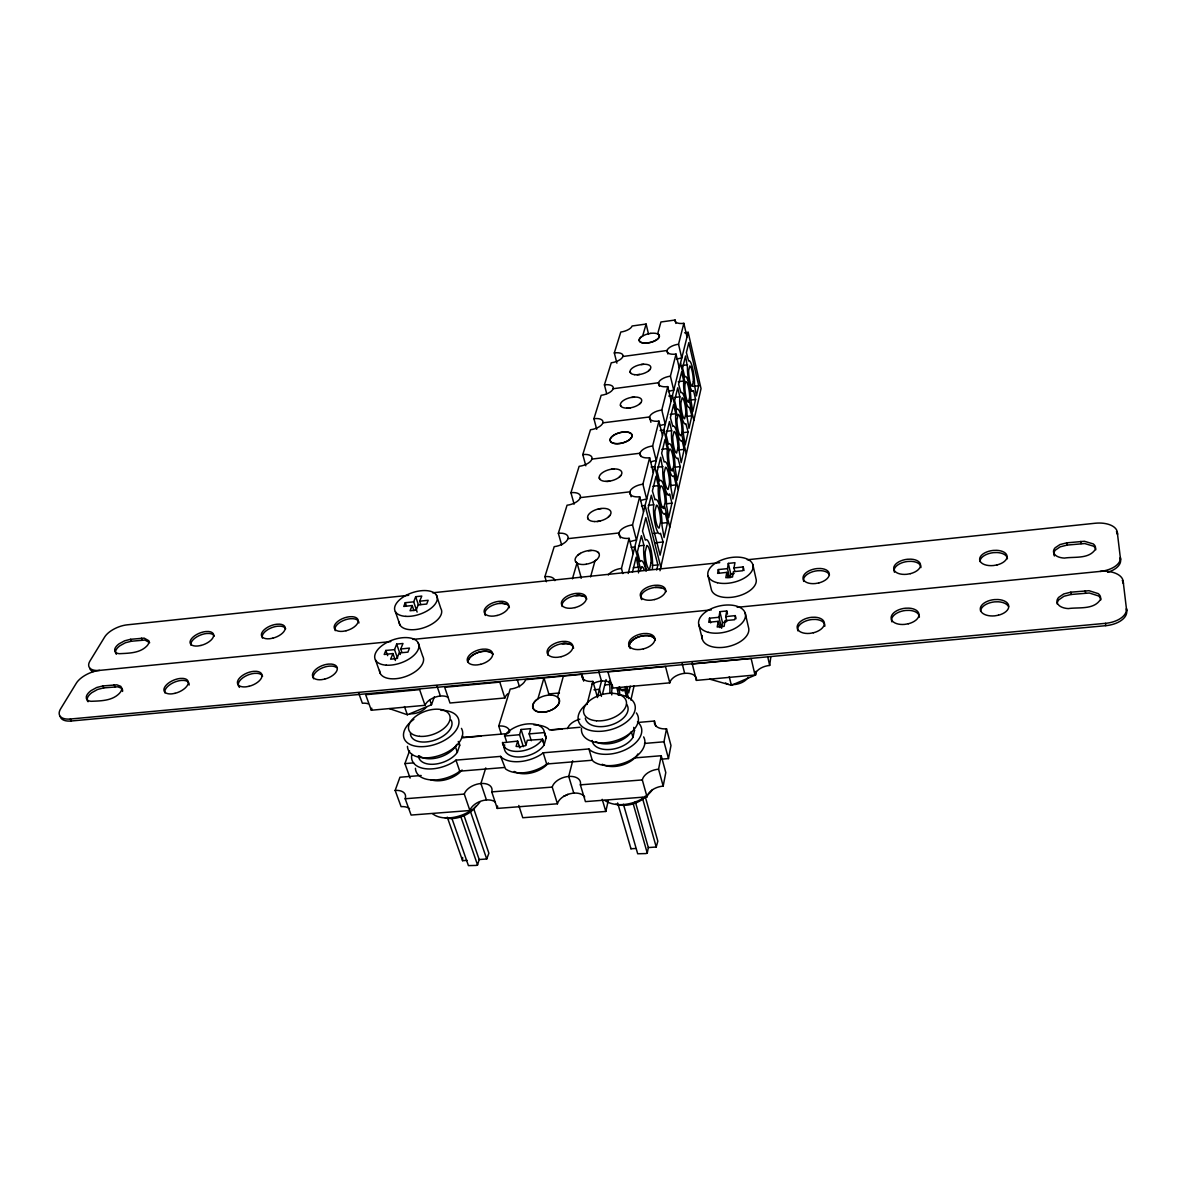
<?xml version="1.0" encoding="UTF-8"?>
<svg xmlns="http://www.w3.org/2000/svg" width="1186" height="1186" viewBox="0 0 1186 1186"><rect width="100%" height="100%" fill="white"/><g stroke="black" fill="none" stroke-linecap="round" stroke-linejoin="round"><path stroke-width="1.5" d="M634.51 730.235L632.953 737.381A21.852 13.046 -16.1 0 1 610.153 749.478A21.852 13.046 -16.1 0 1 592.17 740.865L592.244 740.509M675.753 413.721L675.62 417.042A16.07 3.262 83 0 0 677.517 433.083A16.07 3.262 83 0 0 681.327 440.97L682.098 440.391L684.203 449.331L681.164 462.659L679.193 451.125A16.293 3.365 83.1 0 0 677.087 433.216A16.293 3.365 83.1 0 0 672.833 426.382L670.386 417.709L673.589 404.693L675.753 413.721L670.268 414.418M667.318 448.605L667.169 452.074A16.53 3.469 83.2 0 0 669.126 468.574A16.53 3.469 83.2 0 0 673.099 476.446L673.93 475.764L676.109 484.881L672.892 499.01L670.846 487.179A16.782 3.573 83.3 0 0 668.682 468.752A16.782 3.573 83.3 0 0 664.219 462.021L661.655 453.23L665.049 439.413L667.318 448.605L661.832 449.272M658.363 485.623L658.2 489.24A17.034 3.677 83.4 0 0 660.217 506.244A17.034 3.677 83.4 0 0 664.382 514.072L665.242 513.286L667.525 522.566L664.101 537.569L661.981 525.457A17.286 3.795 83.5 0 0 659.742 506.466A17.286 3.795 83.5 0 0 655.072 499.869L652.404 490.945L656.006 476.268L658.363 485.623L652.937 486.26M693.573 390.743L695.574 399.415L692.787 411.661L690.86 399.845A15.64 3.084 82.8 0 0 685.419 376.436L684.693 376.881L682.617 367.942L685.552 355.993L687.435 367.215A15.433 2.995 82.8 0 0 689.422 384.294A15.433 2.995 82.8 0 0 693.35 391.187L690.119 391.202M679.845 396.806L679.682 399.311A15.848 3.173 82.9 0 0 681.728 416.879A15.848 3.173 82.9 0 0 685.834 423.699L688.147 432.045L685.197 445.002L683.195 432.89A16.07 3.262 83 0 0 677.547 409.066L676.761 409.585L674.626 400.468L677.725 387.822L679.845 396.806L674.434 397.503M671.647 430.681L671.469 433.305A16.293 3.365 83.1 0 0 673.574 451.362A16.293 3.365 83.1 0 0 677.873 458.092L680.275 466.572L677.147 480.286L675.086 467.877A16.53 3.469 83.2 0 0 669.215 443.608L668.385 444.231L666.161 434.921L669.453 421.534L671.647 430.681L666.235 431.348M652.344 569.147L652.552 566.152A17.834 4.047 83.8 0 0 650.239 546.583A17.834 4.047 83.8 0 0 645.332 540.134L642.53 531.076L645.821 517.674L657.874 564.892L656.718 570.021M669.69 493.999L671.943 503.146L668.637 517.689L666.488 504.984A17.034 3.677 83.4 0 0 660.365 480.256L659.49 480.967L657.177 471.494L660.661 457.277L662.766 469.33A16.782 3.573 83.3 0 0 664.946 487.935A16.782 3.573 83.3 0 0 669.438 494.562L666.102 494.414M653.723 504.732L653.516 507.608A17.286 3.795 83.5 0 0 655.769 526.792A17.286 3.795 83.5 0 0 660.483 533.255L663.107 541.972L660.098 555.181L648.164 508.171L651.336 495.244L653.723 504.732L648.223 505.369M646.133 571.222A18.131 4.181 83.9 0 0 640.959 560.681L639.98 561.63L637.445 551.786L641.418 535.657L643.909 545.338L643.687 548.347A17.834 4.047 83.8 0 0 646.548 569.917M506.422 741.25L504.628 735.676A21.689 12.675 -18 0 1 527.414 723.934A21.689 12.675 -18 0 1 544.374 732.236L546.094 737.84L544.137 744.941A21.659 12.705 -18.1 0 1 521.232 756.92A21.659 12.705 -18.1 0 1 504.287 748.336L504.658 744.838M546.064 738.181L544.374 732.236M609.308 681.016L609.96 687.954A19.791 4.922 84.8 0 0 609.96 692.861M683.744 381.002L683.64 382.174A15.64 3.084 82.8 0 0 685.404 399.43A15.64 3.084 82.8 0 0 689.451 407.376L691.853 415.767L688.977 428.368L687.079 417.087A15.848 3.173 82.9 0 0 685.034 399.682A15.848 3.173 82.9 0 0 680.972 392.774L678.614 384.22L681.624 371.93L683.744 381.002L678.244 381.714M632.434 572.201L636.126 557.198L638.572 568.643A18.131 4.181 83.9 0 0 638.513 572.897M462.644 857.478L462.57 860.695L467.062 860.369M682.158 663.552L684.663 673.337A13.698 7.961 -14.3 0 1 696.404 680.393L754.993 675.012A13.876 8.124 -12.3 0 1 769.684 665.435L770.796 657.074M709.777 679.163L731.332 685.315L755.63 674.953L756.134 671.35M681.609 434.195L681.95 430.281A10.718 2.179 83 0 0 678.184 414.388L676.895 419.711A10.718 2.179 83 0 0 678.155 430.385A10.718 2.179 83 0 0 680.69 435.662L681.609 434.195L686.309 453.956M668.874 450.636L668.504 454.742A11.03 2.313 83.2 0 0 669.808 465.713A11.03 2.313 83.2 0 0 672.462 470.975L673.781 465.283A11.03 2.313 83.2 0 0 669.853 449.079L668.874 450.636L663.878 430.029L660.202 430.488M659.994 487.609L659.594 491.894A11.356 2.461 83.4 0 0 660.943 503.205A11.356 2.461 83.4 0 0 663.715 508.438L665.124 502.39A11.356 2.461 83.4 0 0 661.032 485.889L659.994 487.609L654.776 466.602L651.099 467.047M730.265 577.641L730.813 574.143L728.323 563.394L734.964 562.683L733.986 567.946L734.816 571.533M721.829 626.86L722.496 622.62L719.872 611.665L726.751 610.968L727.492 614.111M729.568 577.612L727.478 568.643L728.323 563.394M721.607 628.269L718.983 617.298L719.872 611.665M612.287 686.205L611.694 691.586A13.194 3.291 84.8 0 0 611.754 694.922M685.152 382.959L684.826 386.31A10.422 2.061 82.8 0 0 685.968 396.673A10.422 2.061 82.8 0 0 688.399 402.306L689.659 397.236A10.422 2.061 82.8 0 0 686.027 381.61L685.152 382.959L680.527 363.049M640.218 570.481L641.67 566.686A12.082 2.787 83.9 0 1 643.983 569.547M726.825 621.331L725.713 616.616L726.751 610.968M718.983 617.298L709.495 618.188L708.739 622.309L718.271 621.301L717.189 627.023L724.142 626.341L725.031 620.634L734.579 619.744L735.379 617.624L735.261 615.623L725.713 616.616M572.705 760.745L568.702 776.445A14.706 8.984 -17.6 0 1 580.369 784.85L585.424 801.617L647.037 796.859A14.766 9.28 -15.4 0 1 663.182 786.11L665.791 772.575L661.225 755.719L634.48 757.928M661.432 759.159L668.474 758.58L670.98 745.505L666.517 728.812A14.291 8.524 -14.8 0 1 654.45 721.029L638.172 722.437M727.478 568.643L718.316 569.562L717.619 573.387L726.825 572.364L725.817 577.701L732.533 576.989L733.348 571.682L742.584 570.762L743.325 568.791L743.207 566.923L733.986 567.946M623.421 804.271L637.697 853.772L645.94 853.564L647.26 853.105L648.327 847.575L635.281 801.603M663.182 786.11L658.571 769.195L661.225 755.719M668.474 758.58L663.967 741.799L666.517 728.812M637.757 754L637.683 754.355A21.733 13.135 -16.1 0 1 602.191 764.244M518.786 805.457L522.774 817.732L605.809 811.461L608.24 800.654M630.878 700.111L634.11 685.73M660.009 570.733L701.03 388.623L688.162 332.317L684.589 332.806M630.255 686.16L628.699 692.995L626.875 686.383M698.702 385.717L696.375 395.931L694.522 384.916A15.433 2.995 82.8 0 0 692.55 367.971A15.433 2.995 82.8 0 0 688.651 361.004L686.383 352.583L688.829 342.621L698.702 385.717L693.232 386.428M602.518 693.973L606.061 679.578M597.67 696.345L601.598 680.542M628.209 573.475L688.162 332.317M622.828 573.579L621.464 568.42L629.114 538.325A12.275 6.286 -14.6 0 1 618.988 532.959L567.931 538.652A12.156 6.152 -15.9 0 1 554.203 546.657L544.908 576.648L546.39 581.733M630.374 541.661A12.216 6.33 -14.6 0 1 636.467 540.119L632.523 524.938L639.699 496.756A11.875 5.886 -14.3 0 1 629.825 491.834L580.31 497.616M640.766 500.596A11.83 5.945 -14.3 0 1 646.666 499.098L642.901 484.214L649.631 457.766A11.519 5.53 -14 0 1 639.995 453.245L591.933 459.086M650.521 462.051A11.46 5.574 -14 0 1 656.243 460.583L652.626 445.98L658.956 421.119A11.178 5.204 -13.8 0 1 649.557 416.953L602.859 422.853A11.074 5.115 -14.8 0 1 590.48 429.762L582.786 454.579L585.81 465.801M659.698 425.774A11.134 5.248 -13.8 0 1 665.257 424.366L661.788 410.03L667.748 386.621A10.852 4.907 -13.6 0 1 658.556 382.767A10.852 4.907 -13.6 0 1 670.401 376.17L676.035 354.08A10.555 4.625 -13.5 0 1 667.051 350.522A10.555 4.625 -13.5 0 1 678.54 344.207L683.862 323.318A10.274 4.373 -13.3 0 1 675.101 320.027L660.943 321.984L657.667 333.889L658.675 334.496A10.363 4.462 -13.8 0 1 654.198 341.079A10.363 4.462 -13.8 0 1 641.137 342.398L639.862 341.598A10.363 4.462 -13.8 0 1 641.374 336.78L642.664 335.964L646.118 324.045L632.079 326.002A10.17 4.314 -14.2 0 1 620.797 332.05L614.318 352.924L616.898 363.153M587.026 704.41L592.896 681.387A13.609 7.739 -16.1 0 1 581.926 674.33L525.428 679.697M590.569 576.915L594.987 560.889L596.573 559.777M563.38 676.079L557.583 697.116L558.799 698.346A13.802 7.931 -17.3 0 1 556.308 706.9L553.669 708.857A13.802 7.931 -17.3 0 1 535.019 710.384L533.478 708.768A13.802 7.931 -17.3 0 1 536.102 700.244L537.881 698.939L543.959 677.903L548.807 693.884M542.387 739.323L527.31 740.286L525.769 745.594L520.743 746.676L516.103 746.424L517.674 741.102L502.479 742.747A21.689 12.675 -18 0 0 519.438 751.301A21.689 12.675 -18 0 0 542.387 739.323L544.137 744.941M531.298 740.731L529.149 733.897L530.661 728.649L521.084 729.494L519.542 734.727L523.337 746.676M572.408 578.857L577.033 562.861L575.907 561.882M451.925 818.444L468.426 865.617L476.268 865.424L477.558 864.979L479.174 859.524L464.097 815.849M475.749 806.258L475.645 806.613A21.096 12.661 -20.1 0 1 445.106 817.806M485.756 767.935L480.923 783.516L486.438 799.972M501.352 734.119L498.743 726.04L510.217 689.066A13.491 7.546 -17.7 0 0 525.606 679.622M561.66 544.982L558.339 533.315L567.056 505.221A11.771 5.782 -15.5 0 0 580.295 497.646A11.771 5.782 -15.5 0 0 570.94 492.709L579.124 466.335A11.4 5.426 -15.1 0 0 591.918 459.115A11.4 5.426 -15.1 0 0 582.786 454.579M596.706 429.317L593.919 418.688L601.169 395.309A10.748 4.818 -14.6 0 0 613.147 388.726L658.571 382.752L659.416 386.265M606.654 393.559L604.415 384.857L611.264 362.797A10.452 4.551 -14.4 0 0 622.872 356.497L667.066 350.507L667.881 353.947M418.421 755.645A21.496 12.364 -19.8 0 0 434.358 764.199A21.496 12.364 -19.8 0 0 457.351 752.324L459.708 745.268A21.496 12.364 -19.8 0 0 458.774 742.169M455.468 746.795L457.351 752.324M389.393 708.62L407.361 714.758L431.496 704.751L434.358 696.805M409.526 808.674A14.425 8.554 -21.5 0 0 401.09 806.658L395.146 790.439L399.949 777.245L421.178 775.496M410.119 778.09L404.915 763.606L409.555 750.857M397.562 658.304L394.538 649.631L396.673 644.117L402.988 643.479L400.705 649.009L401.921 652.493M417.131 612.08L413.692 601.851L415.678 596.706L421.786 596.054L419.666 601.213L420.808 604.623M394.538 649.631L385.835 650.447L384.19 654.479L392.951 653.56L390.624 659.179L396.999 658.541L399.148 652.952L407.91 652.137L409.481 648.09L400.705 649.009M413.692 601.851L405.256 602.696L403.729 606.461L412.209 605.527L410.045 610.76L416.212 610.108L418.213 604.89L426.693 604.045L428.161 600.279L419.666 601.213M648.327 847.575L656.214 847.012L657.83 841.185L645.11 796.191M626.801 697.635L624.548 689.318L623.451 690.652A19.436 4.759 84.6 0 1 619.566 686.872M479.174 859.524L486.72 858.99L488.884 853.238L473.748 808.793M608.314 517.096L609.945 515.406M619.329 477.083L620.886 475.482M639.387 404.144L640.84 402.706M648.564 370.803L649.958 369.439M643.642 736.906A29.027 17.464 -16.1 0 1 629.232 760.819A29.027 17.464 -16.1 0 1 593.637 761.634L592.244 760.241L546.687 764.006L544.522 765.682A28.76 17.034 -18.1 0 1 505.532 768.899L500.625 756.386L455.973 760.137L453.749 761.797A28.657 16.5 -19.8 0 1 423.951 768.498A28.657 16.5 -19.8 0 1 411.868 754.311M637.46 721.948A29.146 17.39 -16.1 0 1 629.232 747.699A29.146 17.39 -16.1 0 1 590.317 750.353L588.923 748.959L543.203 752.799L541.024 754.474A28.879 16.945 -18.1 0 1 501.9 757.765L500.625 756.386M509.683 731.94L507.534 733.571L463.504 737.395L462.303 736.076M504.258 767.505L459.738 771.182L457.529 772.842A28.553 16.574 -19.9 0 1 429.895 779.81A28.553 16.574 -19.9 0 1 415.441 768.306M578.056 554.974L580.384 553.358M130.608 639.298L124.604 640.811L119.074 643.82A12.453 5.915 -22.7 0 0 114.716 649.379L114.76 650.995A12.453 5.915 -22.7 0 0 119.386 653.694C128.77 653.189 139.651 653.293 146.782 646.103A12.453 5.93 -22.6 0 0 148.858 640.766L144.158 638.127L130.608 639.298L131.438 641.226L144.988 640.069L149.688 642.708M131.438 641.226L125.449 642.738L119.919 645.747A12.438 5.915 -22.7 0 0 115.576 651.307L115.62 652.937A12.438 5.915 -22.7 0 0 116.45 654.257M102.9 685.938L96.703 687.495L90.951 690.682A12.942 6.271 -23.6 0 0 86.341 696.597L86.341 698.346A12.942 6.271 -23.6 0 0 91.025 701.297C100.736 700.896 112.033 700.956 119.356 693.439A12.942 6.301 -23.5 0 0 121.609 687.717L120.735 686.309L116.836 684.826L102.9 685.938L103.775 687.895L117.725 686.798L121.609 688.28L122.484 689.689A12.927 6.315 -23.5 0 1 122.529 691.438M103.775 687.895L97.593 689.451L91.841 692.639A12.927 6.286 -23.7 0 0 87.245 698.554L87.245 700.303A12.927 6.286 -23.7 0 0 88.075 701.741M1066.866 542.832L1059.987 544.552L1055.095 547.828A14.054 7.605 -6.3 0 0 1054.117 553.699L1055.644 555.389A14.054 7.605 -6.3 0 0 1064.405 558.087C1074.427 556.501 1088.704 559.288 1095.241 549.518A14.113 7.605 -6.1 0 0 1093.27 543.914L1084.419 541.276L1066.866 542.832L1067.133 545.086L1060.269 546.805L1055.392 550.082A14.054 7.605 -6.3 0 0 1054.398 555.967M730.813 574.143L734.164 573.535M598.248 509.12L601.287 508.586M1070.81 592.185L1063.679 593.964L1058.609 597.433A14.588 8.183 -5.9 0 0 1057.601 603.763L1059.187 605.601A14.588 8.183 -5.9 0 0 1068.304 608.596C1078.697 607.039 1093.7 610.049 1100.326 599.671A14.647 8.198 -5.6 0 0 1098.236 593.623L1089.044 590.702L1070.81 592.185L1071.091 594.482L1063.961 596.261L1058.905 599.745A14.588 8.198 -5.9 0 0 1057.245 604M597.255 521.558L600.324 521.025M722.496 622.62L725.965 622.013M682.35 365.496L687.583 364.799M685.879 401.387L689.348 400.927L693.869 420.378M668.771 396.05L672.432 395.575L677.25 415.797M690.208 400.112L695.574 399.415M686.412 416.449L691.853 415.767M682.632 432.727L688.147 432.045M678.763 449.998L684.203 449.331M657.533 467.24L662.959 466.587M674.775 467.225L680.275 466.572M669.793 469.804L673.426 469.36L678.303 489.492M670.668 485.519L676.109 484.881M641.507 505.903L645.11 505.488L660.81 567.175M666.428 503.783L671.943 503.146M661.254 507.074L664.738 506.674L669.823 527.162M662.07 523.189L667.525 522.566M653.471 533.463L657.118 533.063M655.739 542.788L663.107 541.972M638.557 545.931L643.909 545.338M631.189 547.324L634.821 546.939L640.514 568.791M641.063 364.547L643.716 364.265M652.404 565.485L657.874 564.892M633.309 567.723L638.72 567.145M637.09 374.746L639.773 374.465M408.71 595.298L127.139 624.844A18.487 8.673 -22.6 0 0 104.664 637.001L89.988 660.987A18.857 8.954 -23.1 0 0 99.683 670.386L390.787 641.582M432.638 592.792L719.724 562.653M747.328 559.762L1095.167 523.248A21.037 11.223 -5.9 0 1 1117.271 532.129L1120.592 559.866A21.437 11.667 -5.7 0 1 1107.68 572.275M631.753 397.429L634.48 397.147M1067.133 545.086L1084.686 543.544L1093.522 546.168A14.099 7.62 -6.1 0 1 1095.79 549.77M627.572 408.236L630.329 407.954M412.906 639.402L711.378 609.871M737.173 607.321L1100.134 571.415A21.837 12.082 -5.4 0 1 1123.142 581.199L1126.7 610.968A22.252 12.586 -5.1 0 1 1105.752 625.674L71.293 720.999A19.584 9.518 -24.1 0 1 60.219 716.433M1071.091 594.482L1089.311 593L1098.503 595.935A14.632 8.213 -5.6 0 1 1100.875 599.834M692.224 661.921A13.772 7.902 -14.3 0 1 692.283 664.012L751.153 658.482L754.993 675.012M611.383 469.315L614.274 469.063M99.683 670.386A19.198 9.206 -23.5 0 0 76.319 683.195L60.649 708.798A19.599 9.503 -24 0 0 70.374 719.012L1105.485 623.332A22.282 12.572 -5.1 0 0 1126.448 608.626L1126.7 610.968M604.801 684.93L610.256 684.426M425.033 705.299L419.622 689.644L365.659 694.714L371.322 710.236L425.033 705.299A13.328 7.427 -19.3 0 1 435.425 697.071A13.328 7.427 -19.3 0 1 448.352 697.576M504.851 697.976L449.983 703.016L444.691 687.287L499.81 682.113L504.851 697.976A13.417 7.605 -17.8 0 1 507.83 693.721M548.436 693.973L559.421 692.965M593.964 689.792L599.434 689.303L601.45 696.39M591.71 684.307A13.55 7.798 -16.1 0 1 606.313 681.224A13.55 7.798 -16.1 0 1 612.48 688.102L669.779 682.84A13.698 7.961 -14.3 0 1 684.678 673.337M619.092 689.807L624.548 689.318M606.758 481.486L609.663 481.219M580.147 727.255L549.503 729.924L548.184 728.589A28.879 16.945 -18.1 0 0 533.908 724.868M462.555 737.722L480.953 736.121M551.238 729.998L562.179 729.049M504.45 736.032L519.542 734.727M529.149 733.897L544.344 732.577M404.915 763.606L413.677 762.865M644.517 743.444L663.967 741.799M588.33 550.734L591.384 550.482M395.146 790.439A14.499 8.495 -21.3 0 1 405.182 798.756L464.275 794.071A14.588 8.747 -19.6 0 1 480.953 783.516A14.588 8.747 -19.6 0 1 491.76 791.892L497.26 808.422L557.435 803.782A14.617 9.043 -17.7 0 1 570.11 793.73A14.617 9.043 -17.7 0 1 584.698 796.948M491.76 791.892L552.231 787.089A14.706 8.984 -17.6 0 1 568.731 776.445L573.787 793.123M580.369 784.85L642.308 779.928A14.855 9.221 -15.4 0 1 658.571 769.195M586.24 564.299L583.141 564.536A12.409 6.434 -15.5 0 1 578.753 554.425A12.409 6.434 -15.5 0 1 598.648 552.884A12.409 6.434 -15.5 0 1 586.24 564.18M495.244 801.988A14.514 8.806 -19.7 0 0 481.012 801.099A14.514 8.806 -19.7 0 0 469.908 810.527L411.112 815.064L405.182 798.756M575.61 595.609L578.768 595.387M630.626 847.96L630.967 848.791L635.666 848.464M561.986 643.672L565.262 643.464M655.176 587.411L661.314 587.648M576.559 595.491L579.658 595.416M499.543 603.407L502.567 603.333M562.876 643.568L566.078 643.524M579.776 595.416L582.519 595.861M502.701 603.466L505.325 603.911M566.3 643.509L569.117 644.028M597.151 551.623L598.619 552.854M580.206 577.152L581.333 578.145L577.033 562.861M630.092 371.974L630.73 373.071M620.411 405.212L621.049 406.398M599.241 477.943L599.894 479.277M70.374 719.012L71.293 720.999M587.633 517.808L588.286 519.246M114.093 684.856L114.968 686.827M141.475 638.172L142.305 640.114M358.617 692.965L362.382 703.254A13.254 7.235 -20.7 0 1 368.031 703.772M375.488 659.979L380.321 673.515M385.835 650.447L387.674 655.65M404.47 706.559L407.361 714.758M447.27 817.139L462.57 860.695M392.951 653.56L395.398 660.513M396.673 644.117L400.29 654.494M395.368 611.665L399.949 624.948M460.583 815.998L477.558 864.979M429.806 699.829L431.496 704.751M455.973 760.137L459.738 771.182M470.545 811.773L486.72 858.99M464.275 794.071L469.908 810.527M436.848 685.582L440.391 696.019M405.256 602.696L406.413 606.105M418.08 642.634L422.705 656.184A22.964 12.275 -19.5 0 1 404.782 676.835A22.964 12.275 -19.5 0 1 379.535 670.386M412.209 605.527L413.944 610.642M458.256 741.458L459.649 745.609M415.678 596.706L418.539 605.201M436.433 595.12L440.807 608.418A22.149 11.489 -18.7 0 1 423.713 627.779A22.149 11.489 -18.7 0 1 399.133 622.042M502.582 742.406L504.391 747.981M517.674 741.102L519.853 747.951M521.084 729.494L525.932 744.838M517.318 679.8L519.527 686.857M542.491 738.982L544.226 744.586M543.203 752.799L546.687 764.006M552.231 787.089L557.435 803.782M602.221 799.334L605.809 811.461M588.923 748.959L592.244 760.241M581.926 674.33L583.794 680.764M581.763 674.404L583.616 680.838M617.654 802.966L630.967 848.791M592.896 681.387L597.522 697.561M633.131 803.53L647.26 853.105M598.737 671.409L601.48 681.06M612.48 688.102L607.944 671.943L665.509 666.532L669.779 682.84M642.278 797.452L656.214 847.012M642.308 779.928L647.037 796.859M633.724 727.389L634.51 730.576M632.953 737.381L631.367 731.688A21.897 13.002 -16.1 0 1 595.594 741.65M625.393 686.768L628.669 698.613M570.94 492.709L574.113 504.154M654.45 721.029L655.784 726.01M620.337 537.984L619.003 532.929A12.275 6.286 -14.6 0 1 632.523 524.938M629.114 538.325L633.116 553.595M631.115 496.771L629.825 491.805A11.875 5.886 -14.3 0 1 642.901 484.214M639.699 496.756L643.524 511.729M692.283 664.012L696.404 680.393M640.825 456.462L639.995 453.215A11.519 5.53 -14 0 1 652.626 445.98M649.631 457.766L653.293 472.458M698.806 624.814L702.32 639.061M650.892 422.305L649.557 416.923A11.178 5.204 -13.8 0 1 661.788 410.03M658.956 421.119L662.47 435.544M709.495 618.188L710.636 622.887M708.027 575.818L711.392 589.783A22.994 12.527 -12.9 0 0 737.41 596.261A22.994 12.527 -12.9 0 0 755.956 578.531L752.799 564.492M718.271 621.301L719.783 627.587M646.118 324.045L648.549 334.17M729.257 676.672L731.332 685.315M667.748 386.621L671.113 400.764M718.316 569.562L719.161 573.135M670.401 376.17L673.737 390.224A10.807 4.952 -13.6 0 0 668.341 391.602M676.035 354.08L679.267 367.956M726.825 572.364L728.085 577.76M735.261 615.623L736.002 618.766M675.101 320.027L675.872 323.407M754.83 671.498L755.63 674.953M678.54 344.207L681.742 357.994A10.511 4.67 -13.4 0 0 676.509 359.343M683.862 323.318L686.976 336.943M745.208 613.103L748.514 627.424A23.824 13.461 -13.2 0 1 726.158 646.963A23.824 13.461 -13.2 0 1 702.201 635.503M743.207 566.923L744.022 570.525M767.816 657.177L769.684 665.435M1085.264 590.791L1085.546 593.089M1080.787 541.394L1081.054 543.648M1105.485 623.332L1105.752 625.674M1123.142 581.199L1123.394 583.512A21.808 12.097 -5.4 0 0 1122.267 580.473M1120.592 559.866L1120.355 557.568A21.452 11.652 -5.7 0 1 1100.134 571.415M1117.271 532.129L1117.508 534.397A21.022 11.223 -5.9 0 0 1116.456 531.595M239.528 687.376A12.987 6.656 -21.8 0 1 241.218 679.163A12.987 6.656 -21.8 0 1 254.367 673.366L257.243 673.337A12.987 6.656 -21.8 0 1 262.595 676.242M313.564 678.792A13.046 6.849 -20.6 0 1 329.1 666.147L332.065 666.102A13.046 6.849 -20.6 0 1 336.527 667.599M547.976 655.235A13.313 7.368 -16.6 0 1 559.125 644.28A13.313 7.368 -16.6 0 1 573.609 648.193M629.321 646.904A13.446 7.546 -14.8 0 1 644.161 635.711L647.452 635.666A13.446 7.546 -14.8 0 1 655.384 640.381M797.867 630.848A13.802 7.842 -11.3 0 1 812.084 619.507L815.553 619.433A13.802 7.842 -11.3 0 1 824.833 626.208M980.614 611.324A14.321 8.109 -7.4 0 1 994.639 601.865L998.315 601.791A14.321 8.109 -7.4 0 1 1008.53 606.535M891.902 621.879A14.054 7.991 -9.3 0 1 905.763 610.449L909.336 610.375A14.054 7.991 -9.3 0 1 919.372 617.165M189.137 685.048A12.957 6.479 -22.7 0 0 183.949 680.408L181.132 680.438A12.957 6.479 -22.7 0 0 164.928 692.92M467.921 662.277A13.194 7.205 -18 0 1 483.31 651.247L486.438 651.203A13.194 7.205 -18 0 1 492.768 654.123M93.22 671.647A18.843 8.969 -23.1 0 1 89.676 668.192M262.432 638.053A12.512 6.256 -20.9 0 1 277.643 626.208L280.445 626.149A12.512 6.256 -20.9 0 1 285.693 628.802M335.253 630.685A12.572 6.419 -19.8 0 1 350.137 618.751L353.013 618.692A12.572 6.419 -19.8 0 1 358.943 622.976M562.149 606.491A12.838 6.879 -16 0 1 572.364 596.336A12.838 6.879 -16 0 1 586.774 599.197M641.73 599.627A12.972 7.027 -14.4 0 1 650.313 588.449A12.972 7.027 -14.4 0 1 666.087 591.725M803.708 581.422A13.313 7.294 -11.2 0 1 817.406 570.748L820.756 570.644A13.313 7.294 -11.2 0 1 829.474 574.958M979.962 561.556A13.802 7.531 -7.7 0 1 993.483 552.646L997.026 552.543A13.802 7.531 -7.7 0 1 1007.403 558.769M894.437 572.201A13.55 7.427 -9.4 0 1 907.794 561.452L911.248 561.349A13.55 7.427 -9.4 0 1 920.929 567.575M191.065 645.288A12.483 6.093 -21.8 0 1 206.572 633.502L209.299 633.457A12.483 6.093 -21.8 0 1 214.266 636.111M485.356 615.475A12.735 6.731 -17.3 0 1 494.829 604.415A12.735 6.731 -17.3 0 1 509.372 607.706M479.9 801.973A28.182 16.841 -20.1 0 1 456.862 816.68A28.182 16.841 -20.1 0 1 432.712 813.789M451.095 719.991A21.659 12.245 -19.7 0 1 434.536 740.212A21.659 12.245 -19.7 0 1 410.415 733.511M461.443 728.382A28.775 16.411 -19.7 0 1 439.532 755.452A28.775 16.411 -19.7 0 1 407.45 746.365M456.699 744.408A21.541 12.334 -19.8 0 1 439.457 757.246A21.541 12.334 -19.8 0 1 419.31 755.853M440.97 710.31A28.879 16.322 -19.7 0 1 455.068 731.614A28.879 16.322 -19.7 0 1 413.024 745.579A28.879 16.322 -19.7 0 1 413.87 719.294M652.493 789.594A28.642 17.746 -16.2 0 1 604.875 800.476M645.525 796.74A21.452 13.342 -16.2 0 1 615.934 804.138M626.579 704.262A22.03 12.913 -16.1 0 1 611.724 724.779A22.03 12.913 -16.1 0 1 585.291 718.079M636.378 712.919A29.25 17.301 -16.1 0 1 614.289 741.131A29.25 17.301 -16.1 0 1 581.511 728.204M618.039 694.625A29.368 17.212 -16.1 0 1 631.145 717.574A29.368 17.212 -16.1 0 1 588.671 729.983A29.368 17.212 -16.1 0 1 587.055 703.683M544.952 734.727A21.659 12.705 -18.1 0 1 546.094 737.84M548.466 762.865A21.526 12.809 -18.1 0 1 514.205 771.449M462.066 770.01A21.378 12.468 -19.9 0 1 430.637 779.647M497.512 805.976A14.514 8.806 -19.7 0 1 497.26 808.422M498.743 726.04A14.024 8.109 -18.6 0 1 509.55 731.406M567.649 728.575A14.143 8.332 -16.8 0 1 579.865 719.19M426.752 706.723A12.942 7.16 -19.7 0 1 409.822 713.75M748.099 677.31A13.417 7.842 -13.1 0 1 731.065 684.574M728.011 684.04A13.417 7.842 -13.1 0 1 725.491 682.988M468.01 662.337A13.194 7.205 -18.1 0 1 486.645 651.336L489.358 651.855A13.194 7.205 -18.1 0 1 492.902 654.316M630.196 648.505A13.446 7.546 -14.9 0 1 633.354 639.595A13.446 7.546 -14.9 0 1 647.675 635.518L650.595 636.022A13.446 7.546 -14.9 0 1 654.657 638.498M371.737 708.161A13.254 7.235 -20.7 0 1 371.322 710.236M593.919 418.688A11.074 5.115 -14.8 0 1 602.859 422.868M558.339 533.315A12.156 6.152 -15.9 0 1 567.916 538.681M608.329 574.958A12.69 6.716 -15 0 1 621.464 568.42M544.908 576.648A12.572 6.582 -16.4 0 1 554.855 580.651M604.415 384.857A10.748 4.818 -14.6 0 1 613.147 388.726M614.318 352.924A10.452 4.551 -14.4 0 1 622.872 356.497M567.886 794.338A20.711 15.537 14.8 0 1 563.602 796.28M618.677 687.272A19.791 4.922 84.8 0 1 619.967 695.381M617.135 688.799A13.194 3.291 84.8 0 1 618.291 695.055M693.365 381.492L692.179 386.325A10.289 2.001 82.8 0 1 689.807 380.928A10.289 2.001 82.8 0 1 688.621 370.699L689.822 365.911A10.289 2.001 82.8 0 1 693.365 381.492M685.864 413.647L684.619 418.747A10.57 2.12 82.9 0 1 682.128 413.351A10.57 2.12 82.9 0 1 680.912 402.825L682.187 397.77A10.57 2.12 82.9 0 1 685.864 413.647M677.932 447.656L676.598 453.067A10.867 2.239 83.1 0 1 674.019 447.671A10.867 2.239 83.1 0 1 672.759 436.848L674.108 431.482A10.867 2.239 83.1 0 1 677.932 447.656M669.512 483.68L668.118 489.433A11.178 2.387 83.3 0 1 665.405 484.051A11.178 2.387 83.3 0 1 664.116 472.903L665.539 467.21A11.178 2.387 83.3 0 1 669.512 483.68M660.587 521.929L659.105 528.052A11.519 2.535 83.5 0 1 656.273 522.7A11.519 2.535 83.5 0 1 654.939 511.21L656.451 505.147A11.519 2.535 83.5 0 1 660.587 521.929M651.099 562.609L649.528 569.132A11.89 2.698 83.8 0 1 646.533 563.824A11.89 2.698 83.8 0 1 645.169 551.964L646.785 545.516A11.89 2.698 83.8 0 1 651.099 562.609M631.16 437.99L629.662 439.502A11.282 5.307 -14.5 0 1 619.344 443.505A11.282 5.307 -14.5 0 1 610.79 441.741L610.138 440.48A11.282 5.307 -14.5 0 1 622.843 432.045A11.282 5.307 -14.5 0 1 631.16 437.99M650.788 333.34L648.164 333.844A10.363 4.462 -13.8 0 0 639.18 340.071A10.363 4.462 -13.8 0 0 647.764 342.991L650.417 342.487A10.363 4.462 -13.8 0 0 659.401 336.246A10.363 4.462 -13.8 0 0 650.788 333.34M200.953 645.451L197.929 645.985A12.483 6.078 -21.8 0 1 190.724 639.906A12.483 6.078 -21.8 0 1 205.771 631.545L208.514 631.501A12.483 6.078 -21.8 0 1 213.006 637.623A12.483 6.078 -21.8 0 1 200.953 645.451M272.78 638.187L269.711 638.735A12.527 6.241 -20.8 0 1 261.943 632.642A12.527 6.241 -20.8 0 1 276.887 624.221L279.688 624.162A12.527 6.241 -20.8 0 1 284.684 630.3A12.527 6.241 -20.8 0 1 272.78 638.187M346.06 630.759L342.932 631.323A12.586 6.404 -19.8 0 1 334.6 625.215A12.586 6.404 -19.8 0 1 349.41 616.75L352.286 616.69A12.586 6.404 -19.8 0 1 357.787 622.843A12.586 6.404 -19.8 0 1 346.06 630.759M497.142 615.475L493.91 616.053A12.735 6.731 -17.3 0 1 484.362 609.93A12.735 6.731 -17.3 0 1 498.906 601.346L501.945 601.272A12.735 6.731 -17.3 0 1 508.512 607.454A12.735 6.731 -17.3 0 1 497.142 615.475M575.032 607.603L571.756 608.181A12.853 6.879 -15.9 0 1 561.556 602.043A12.853 6.879 -15.9 0 1 575.966 593.415L579.079 593.326A12.853 6.879 -15.9 0 1 586.21 599.523A12.853 6.879 -15.9 0 1 575.032 607.603M654.568 599.553L651.233 600.146A12.987 7.027 -14.4 0 1 640.366 594.008A12.987 7.027 -14.4 0 1 654.628 585.306L657.815 585.217A12.987 7.027 -14.4 0 1 665.539 591.429A12.987 7.027 -14.4 0 1 654.568 599.553M175.039 693.321L171.911 693.869A12.972 6.479 -22.7 0 1 164.646 687.257A12.972 6.479 -22.7 0 1 180.287 678.436L183.104 678.422A12.972 6.479 -22.7 0 1 187.596 685.048A12.972 6.479 -22.7 0 1 175.039 693.321M818.77 582.949L815.316 583.542A13.328 7.294 -11.2 0 1 803.041 577.404A13.328 7.294 -11.2 0 1 816.961 568.583L820.312 568.479A13.328 7.294 -11.2 0 1 829.296 574.706A13.328 7.294 -11.2 0 1 818.77 582.949M249.06 686.294L245.887 686.857A13.002 6.656 -21.7 0 1 238.03 680.215A13.002 6.656 -21.7 0 1 253.567 671.35L256.458 671.32A13.002 6.656 -21.7 0 1 261.454 677.962A13.002 6.656 -21.7 0 1 249.06 686.294M910.299 573.683L906.786 574.291A13.565 7.412 -9.4 0 1 893.695 568.153A13.565 7.412 -9.4 0 1 907.409 559.258L910.863 559.155A13.565 7.412 -9.4 0 1 920.558 565.396A13.565 7.412 -9.4 0 1 910.299 573.683M324.638 679.133L321.406 679.697A13.046 6.834 -20.6 0 1 312.941 673.04A13.046 6.834 -20.6 0 1 328.344 664.101L331.309 664.071A13.046 6.834 -20.6 0 1 336.854 670.742A13.046 6.834 -20.6 0 1 324.638 679.133M997.085 564.907L993.512 565.529A13.817 7.516 -7.7 0 1 979.636 559.377A13.817 7.516 -7.7 0 1 993.156 550.423L996.7 550.319A13.817 7.516 -7.7 0 1 1007.092 556.56A13.817 7.516 -7.7 0 1 997.085 564.907M480.612 664.338L477.276 664.916A13.209 7.205 -18 0 1 467.506 658.23A13.209 7.205 -18 0 1 482.643 649.157L485.771 649.113A13.209 7.205 -18 0 1 492.457 655.828A13.209 7.205 -18 0 1 480.612 664.338M561.126 656.703L557.731 657.281A13.313 7.368 -16.5 0 1 547.28 650.58A13.313 7.368 -16.5 0 1 562.253 641.448L565.47 641.389A13.313 7.368 -16.5 0 1 572.764 648.134A13.313 7.368 -16.5 0 1 561.126 656.703M643.405 648.89L639.951 649.498A13.446 7.531 -14.8 0 1 628.773 642.768A13.446 7.531 -14.8 0 1 643.598 633.561L646.889 633.517A13.446 7.531 -14.8 0 1 654.805 640.262A13.446 7.531 -14.8 0 1 643.405 648.89M813.433 632.761L809.86 633.383A13.802 7.842 -11.3 0 1 797.17 626.638A13.802 7.842 -11.3 0 1 811.624 617.298L815.093 617.224A13.802 7.842 -11.3 0 1 824.374 624.014A13.802 7.842 -11.3 0 1 813.433 632.761M908.328 623.762L904.696 624.385A14.054 7.976 -9.3 0 1 891.131 617.639A14.054 7.976 -9.3 0 1 905.363 608.21L908.95 608.136A14.054 7.976 -9.3 0 1 918.987 614.956A14.054 7.976 -9.3 0 1 908.328 623.762M998.39 615.223L994.683 615.86A14.336 8.094 -7.4 0 1 980.273 609.085A14.336 8.094 -7.4 0 1 994.298 599.597L997.975 599.523A14.336 8.094 -7.4 0 1 1008.767 606.342A14.336 8.094 -7.4 0 1 998.39 615.223M624.681 432.015L621.879 432.297A11.282 5.322 -14.5 0 0 610.316 438.924A11.282 5.322 -14.5 0 0 617.491 443.742L620.308 443.475A11.282 5.322 -14.5 0 0 631.886 436.833A11.282 5.322 -14.5 0 0 624.681 432.015M550.749 695.085L547.369 695.278A13.802 7.931 -17.3 0 0 532.974 704.395A13.802 7.931 -17.3 0 0 541.157 712.267L544.567 712.089A13.802 7.931 -17.3 0 0 559.006 702.942A13.802 7.931 -17.3 0 0 550.749 695.085M419.547 736.328A21.704 12.216 -19.7 0 0 450.117 717.441A21.704 12.216 -19.7 0 0 418.184 714.654A21.704 12.216 -19.7 0 0 419.547 736.328M596.499 720.791A22.074 12.883 -16.1 0 0 626.356 701.578A22.074 12.883 -16.1 0 0 592.14 698.865A22.074 12.883 -16.1 0 0 596.499 720.791M386.236 665.168A23.068 12.186 -19.4 0 0 418.969 645.688A23.068 12.186 -19.4 0 0 385.331 643.375A23.068 12.186 -19.4 0 0 386.236 665.168M708.472 632.36A23.942 13.372 -13.2 0 0 745.445 616.631A23.942 13.372 -13.2 0 0 712.223 608.285A23.942 13.372 -13.2 0 0 708.472 632.36M717.411 582.726A23.097 12.438 -12.9 0 0 753.051 567.768A23.097 12.438 -12.9 0 0 720.895 560.326A23.097 12.438 -12.9 0 0 717.411 582.726M405.849 616.364A22.237 11.4 -18.6 0 0 437.337 597.952A22.237 11.4 -18.6 0 0 404.678 596.128A22.237 11.4 -18.6 0 0 405.849 616.364M594.453 521.543A12.008 6.019 -15.1 0 0 610.938 512.041A12.008 6.019 -15.1 0 0 592.466 511.285A12.008 6.019 -15.1 0 0 594.453 521.543M605.898 481.368A11.638 5.648 -14.8 0 0 621.82 472.325A11.638 5.648 -14.8 0 0 603.882 471.776A11.638 5.648 -14.8 0 0 605.898 481.368M634.718 374.687A10.644 4.729 -14 0 0 650.803 367.734A10.644 4.729 -14 0 0 635.755 366.103A10.644 4.729 -14 0 0 634.718 374.687M626.771 408.132A10.956 5.011 -14.2 0 0 641.67 399.919A10.956 5.011 -14.2 0 0 624.696 399.712A10.956 5.011 -14.2 0 0 626.771 408.132"/></g></svg>
